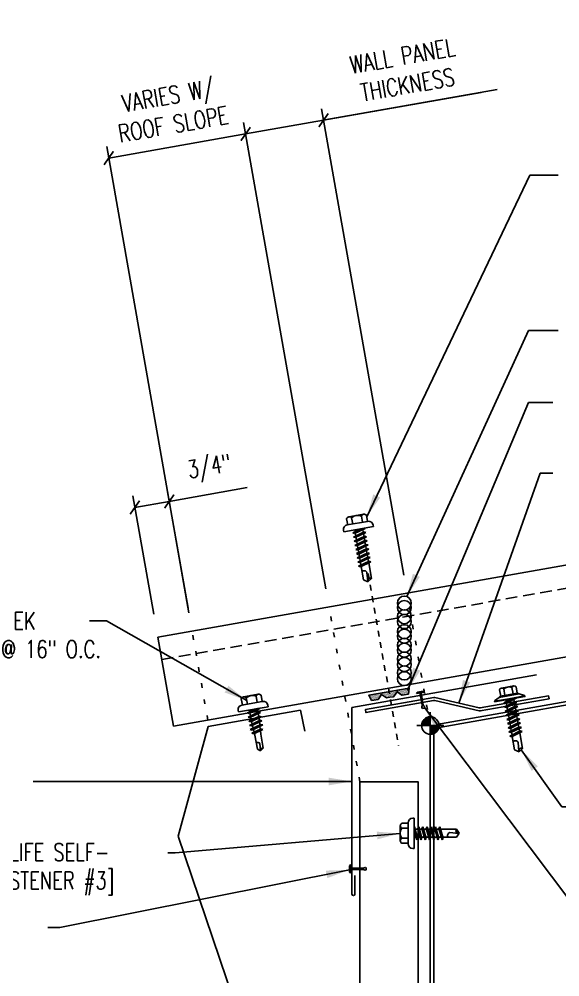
# Model space of a CAD drawing. Header units: inches. Extents: x -16.2 to 26.3, y 5.4 to 57.1.
# Drawn here: x 0.79 to 12.39, y 18.32 to 38.88 of the extents above; entities that cross this region are included whole.
import ezdxf

# ---------------------------------------------------------------- set-up
doc = ezdxf.new("R2010")
doc.units = ezdxf.units.IN
doc.header["$MEASUREMENT"] = 0
for name, pattern in [('DASH3', [0.125, 0.0625, -0.0625]), ('DOT2', [0.125, 0, -0.125]), ('HIDDEN2', [0.1875, 0.125, -0.0625])]:
    doc.linetypes.add(name, pattern=pattern)
for name, color, linetype in [('DIM', 2, 'Continuous'), ('FASTENER', 9, 'Continuous'), ('PANEL', 11, 'Continuous'), ('SECTION', 11, 'Continuous'), ('STLA', 10, 'Continuous'), ('TAPE', 8, 'Continuous'), ('TEXT', 2, 'Continuous'), ('TRIM', 6, 'Continuous')]:
    doc.layers.add(name, color=color, linetype=linetype)
doc.styles.add('TEXT', font='SIMPLEX', dxfattribs={"width": 0.75, "height": 6})
doc.styles.add('TEXT1', font='ROMANS.shx', dxfattribs={"width": 0.75, "height": 0.375})
doc.dimstyles.new('DETAIL', dxfattribs={"dimscale": 4, "dimtxt": 0.375, "dimasz": 0.0625, "dimexe": 0.0625, "dimexo": 0.125, "dimgap": 0.0625, "dimtad": 1, "dimdec": 4, "dimzin": 3, "dimdsep": 46, "dimlunit": 4, "dimtxsty": 'TEXT1', "dimblk": 'ARCHTICK', "dimcen": 0.0625, "dimclrd": 7, "dimclre": 7, "dimclrt": 2, "dimadec": 0, "dimazin": 0, "dimtfac": 0.59375, "dimtdec": 4, "dimtmove": 0, "dimatfit": 3, "dimfxl": 0, "dimfrac": 2, "dimtolj": 1, "dimtzin": 3, "dimarcsym": 0})
doc.dimstyles.new('DETAIL$7', dxfattribs={"dimscale": 4, "dimtxt": 6, "dimasz": 0.125, "dimexe": 0.0625, "dimexo": 0.125, "dimgap": 0.0625, "dimtad": 1, "dimdec": 5, "dimzin": 3, "dimdsep": 46, "dimlunit": 4, "dimtxsty": 'TEXT', "dimblk": 'ARCHTICK', "dimcen": 0.0625, "dimclrd": 7, "dimclre": 7, "dimclrt": 2, "dimadec": 0, "dimazin": 0, "dimtfac": 0.666667, "dimtdec": 5, "dimtmove": 0, "dimatfit": 3, "dimfxl": 0, "dimfrac": 2, "dimtolj": 1, "dimtzin": 3, "dimarcsym": 0})

# ---------------------------------------------------------------- blocks, each defined once
blk = doc.blocks.new('MB_DW3')
at = {"layer": 'FASTENER'}
for p, q in [((-0.215, 0.305), (-0.215, 0.171)), ((-0.161, 0.337), (0.161, 0.337)), ((-0.107, 0.305), (-0.107, 0.171)), ((0.107, 0.305), (0.107, 0.171)), ((0.215, 0.305), (0.215, 0.171)), ((-0.324, 0.071), (-0.324, 0.037)), ((-0.324, 0.037), (0.324, 0.037)), ((-0.224, 0.171), (0.215, 0.171)), ((-0.139, -0.016), (0.046, 0.037)), ((-0.104, -0.036), (0.139, 0.033)), ((-0.086, 0.037), (0.086, 0.037)), ((-0.086, 0.037), (-0.086, -0.001)), ((0.086, 0.037), (0.133, 0.037)), ((0.086, 0.018), (0.086, -0.042)), ((0.139, 0.033), (0.133, 0.037)), ((0.324, 0.071), (0.324, 0.037)), ((-0.104, -0.036), (-0.139, -0.016)), ((-0.139, -0.107), (0.104, -0.038)), ((-0.104, -0.127), (-0.139, -0.107)), ((-0.139, -0.198), (0.104, -0.128)), ((-0.104, -0.218), (-0.139, -0.198)), ((-0.104, -0.127), (0.139, -0.058)), ((-0.104, -0.218), (0.139, -0.149)), ((-0.086, -0.031), (-0.086, -0.092)), ((-0.086, -0.122), (-0.086, -0.183)), ((0.086, -0.073), (0.086, -0.133)), ((0.086, -0.164), (0.086, -0.224)), ((0.139, -0.058), (0.104, -0.038)), ((0.139, -0.149), (0.104, -0.128)), ((-0.139, -0.289), (0.104, -0.219)), ((-0.104, -0.309), (-0.139, -0.289)), ((-0.139, -0.38), (0.104, -0.31)), ((-0.104, -0.4), (-0.139, -0.38)), ((-0.139, -0.47), (0.104, -0.401)), ((-0.104, -0.309), (0.139, -0.239)), ((-0.104, -0.4), (0.139, -0.33)), ((-0.086, -0.213), (-0.086, -0.274)), ((-0.086, -0.304), (-0.086, -0.364)), ((-0.086, -0.395), (-0.086, -0.455)), ((0.086, -0.255), (0.086, -0.315)), ((0.086, -0.345), (0.086, -0.406)), ((0.139, -0.239), (0.104, -0.219)), ((0.139, -0.33), (0.104, -0.31)), ((0.139, -0.421), (0.104, -0.401)), ((-0.104, -0.491), (-0.139, -0.47)), ((-0.139, -0.561), (0.104, -0.492)), ((-0.104, -0.581), (-0.139, -0.561)), ((-0.139, -0.652), (0.104, -0.583)), ((-0.104, -0.491), (0.139, -0.421)), ((-0.104, -0.581), (0.139, -0.512)), ((-0.104, -0.672), (0.139, -0.603)), ((-0.086, -0.486), (-0.086, -0.546)), ((-0.086, -0.577), (-0.086, -0.637)), ((0.086, -0.436), (0.086, -0.497)), ((0.086, -0.527), (0.086, -0.588)), ((0.139, -0.512), (0.104, -0.492)), ((0.139, -0.603), (0.104, -0.583)), ((-0.104, -0.672), (-0.139, -0.652)), ((-0.139, -0.743), (0.104, -0.674)), ((-0.104, -0.763), (-0.139, -0.743)), ((-0.104, -0.763), (0.139, -0.694)), ((-0.086, -0.667), (-0.086, -0.728)), ((-0.086, -0.758), (-0.086, -1.05)), ((0.086, -0.618), (0.086, -0.679)), ((0.086, -0.709), (0.086, -1.05)), ((0.139, -0.694), (0.104, -0.674)), ((-0.002, -1.095), (0.014, -0.909)), ((0, -1.111), (-0.086, -1.05)), ((0, -1.111), (0.086, -1.05))]:
    blk.add_line(p, q, dxfattribs=at)
for centre, radius, start, end in [((-0.161, 0.274), 0.0628, 29.8754, 150.1246), ((0, 0.141), 0.196, 56.9974, 123.0026), ((0.161, 0.274), 0.0628, 29.8754, 150.1246), ((-0.224, 0.071), 0.1, 90, 180), ((0.224, 0.071), 0.1, 0, 90), ((-0.046, -0.921), 0.0615, 11.1445, 130.906), ((0.054, -1.097), 0.0563, 55.4585, 194.8454)]:
    blk.add_arc(centre, radius, start, end, dxfattribs=at)
blk = doc.blocks.new('_ArchTick')
at = {"color": 0, "linetype": 'ByBlock', "const_width": 0.15}
blk.add_lwpolyline([(-0.5, -0.5), (0.5, 0.5)], dxfattribs=at)
blk = doc.blocks.new('*D13')
at = {"layer": 'DEFPOINTS', "color": 0}
for p in [(5.649, 36.412), (7.458, 26.156), (4.519, 25.638)]:
    blk.add_point(p, dxfattribs=at)
at = {"layer": 'DIM', "color": 7, "lineweight": -2}
for p, q in [((7.371, 26.649), (5.606, 36.658)), ((2.71, 35.894), (5.649, 36.412)), ((4.432, 26.13), (2.667, 36.14))]:
    blk.add_line(p, q, dxfattribs=at)
at = {"layer": 'DIM', "color": 7, "lineweight": -2, "xscale": 0.25, "yscale": 0.25, "zscale": 0.25}
for p, rotation in [((5.649, 36.412), 9.999999999999886), ((2.71, 35.894), 189.9999999999999)]:
    blk.add_blockref('_ArchTick', p, dxfattribs=dict(at, rotation=rotation))
at = {"layer": 'DIM', "color": 2, "insert": (4.043, 36.927), "char_height": 0.375, "attachment_point": 5, "rotation": 10, "style": 'TEXT1'}
blk.add_mtext('\\A1;VARIES W/\\PROOF SLOPE', dxfattribs=at)
blk = doc.blocks.new('*X2')
at = {"color": 0}
for p, q in [((-0.434, 0.135), (-0.434, 0.135)), ((-0.434, 0.123), (-0.434, 0.123)), ((-0.422, 0.141), (-0.422, 0.141)), ((-0.422, 0.129), (-0.422, 0.129)), ((-0.422, 0.117), (-0.422, 0.117)), ((-0.422, 0.105), (-0.422, 0.105)), ((-0.422, 0.094), (-0.422, 0.094)), ((-0.422, 0.082), (-0.422, 0.082)), ((-0.41, 0.135), (-0.41, 0.135)), ((-0.41, 0.123), (-0.41, 0.123)), ((-0.41, 0.111), (-0.41, 0.111)), ((-0.41, 0.1), (-0.41, 0.1)), ((-0.41, 0.088), (-0.41, 0.088)), ((-0.41, 0.076), (-0.41, 0.076)), ((-0.41, 0.064), (-0.41, 0.064)), ((-0.41, 0.053), (-0.41, 0.053)), ((-0.41, 0.041), (-0.41, 0.041)), ((-0.398, 0.141), (-0.398, 0.141)), ((-0.398, 0.129), (-0.398, 0.129)), ((-0.398, 0.117), (-0.398, 0.117)), ((-0.398, 0.105), (-0.398, 0.105)), ((-0.398, 0.094), (-0.398, 0.094)), ((-0.398, 0.082), (-0.398, 0.082)), ((-0.398, 0.07), (-0.398, 0.07)), ((-0.398, 0.059), (-0.398, 0.059)), ((-0.398, 0.047), (-0.398, 0.047)), ((-0.398, 0.035), (-0.398, 0.035)), ((-0.398, 0.023), (-0.398, 0.023)), ((-0.387, 0.135), (-0.387, 0.135)), ((-0.387, 0.123), (-0.387, 0.123)), ((-0.387, 0.111), (-0.387, 0.111)), ((-0.387, 0.1), (-0.387, 0.1)), ((-0.387, 0.088), (-0.387, 0.088)), ((-0.387, 0.076), (-0.387, 0.076)), ((-0.387, 0.064), (-0.387, 0.064)), ((-0.387, 0.053), (-0.387, 0.053)), ((-0.387, 0.041), (-0.387, 0.041)), ((-0.387, 0.029), (-0.387, 0.029)), ((-0.375, 0.141), (-0.375, 0.141)), ((-0.375, 0.129), (-0.375, 0.129)), ((-0.375, 0.117), (-0.375, 0.117)), ((-0.375, 0.105), (-0.375, 0.105)), ((-0.375, 0.094), (-0.375, 0.094)), ((-0.375, 0.082), (-0.375, 0.082)), ((-0.375, 0.07), (-0.375, 0.07)), ((-0.375, 0.059), (-0.375, 0.059)), ((-0.375, 0.047), (-0.375, 0.047)), ((-0.375, 0.035), (-0.375, 0.035)), ((-0.375, 0.023), (-0.375, 0.023)), ((-0.363, 0.135), (-0.363, 0.135)), ((-0.363, 0.123), (-0.363, 0.123)), ((-0.363, 0.111), (-0.363, 0.111)), ((-0.363, 0.1), (-0.363, 0.1)), ((-0.363, 0.088), (-0.363, 0.088)), ((-0.363, 0.076), (-0.363, 0.076)), ((-0.363, 0.064), (-0.363, 0.064)), ((-0.363, 0.053), (-0.363, 0.053)), ((-0.363, 0.041), (-0.363, 0.041)), ((-0.363, 0.029), (-0.363, 0.029)), ((-0.352, 0.141), (-0.352, 0.141)), ((-0.352, 0.129), (-0.352, 0.129)), ((-0.352, 0.117), (-0.352, 0.117)), ((-0.352, 0.105), (-0.352, 0.105)), ((-0.352, 0.094), (-0.352, 0.094)), ((-0.352, 0.082), (-0.352, 0.082)), ((-0.352, 0.07), (-0.352, 0.07)), ((-0.352, 0.059), (-0.352, 0.059)), ((-0.352, 0.047), (-0.352, 0.047)), ((-0.352, 0.035), (-0.352, 0.035)), ((-0.352, 0.023), (-0.352, 0.023)), ((-0.34, 0.135), (-0.34, 0.135)), ((-0.34, 0.123), (-0.34, 0.123)), ((-0.34, 0.111), (-0.34, 0.111)), ((-0.34, 0.1), (-0.34, 0.1)), ((-0.34, 0.088), (-0.34, 0.088)), ((-0.34, 0.076), (-0.34, 0.076)), ((-0.34, 0.064), (-0.34, 0.064)), ((-0.34, 0.053), (-0.34, 0.053)), ((-0.34, 0.041), (-0.34, 0.041)), ((-0.34, 0.029), (-0.34, 0.029)), ((-0.328, 0.141), (-0.328, 0.141)), ((-0.328, 0.129), (-0.328, 0.129)), ((-0.328, 0.117), (-0.328, 0.117)), ((-0.328, 0.105), (-0.328, 0.105)), ((-0.328, 0.094), (-0.328, 0.094)), ((-0.328, 0.082), (-0.328, 0.082)), ((-0.328, 0.07), (-0.328, 0.07)), ((-0.328, 0.059), (-0.328, 0.059)), ((-0.328, 0.047), (-0.328, 0.047)), ((-0.328, 0.035), (-0.328, 0.035)), ((-0.328, 0.023), (-0.328, 0.023)), ((-0.316, 0.135), (-0.316, 0.135)), ((-0.316, 0.123), (-0.316, 0.123)), ((-0.316, 0.111), (-0.316, 0.111)), ((-0.316, 0.1), (-0.316, 0.1)), ((-0.316, 0.088), (-0.316, 0.088)), ((-0.316, 0.076), (-0.316, 0.076)), ((-0.316, 0.064), (-0.316, 0.064)), ((-0.316, 0.053), (-0.316, 0.053)), ((-0.316, 0.041), (-0.316, 0.041)), ((-0.316, 0.029), (-0.316, 0.029)), ((-0.305, 0.141), (-0.305, 0.141)), ((-0.305, 0.129), (-0.305, 0.129)), ((-0.305, 0.117), (-0.305, 0.117)), ((-0.305, 0.105), (-0.305, 0.105)), ((-0.305, 0.094), (-0.305, 0.094)), ((-0.305, 0.082), (-0.305, 0.082)), ((-0.305, 0.07), (-0.305, 0.07)), ((-0.305, 0.059), (-0.305, 0.059)), ((-0.305, 0.047), (-0.305, 0.047)), ((-0.305, 0.035), (-0.305, 0.035)), ((-0.305, 0.023), (-0.305, 0.023)), ((-0.293, 0.135), (-0.293, 0.135)), ((-0.293, 0.123), (-0.293, 0.123)), ((-0.293, 0.111), (-0.293, 0.111)), ((-0.293, 0.1), (-0.293, 0.1)), ((-0.293, 0.088), (-0.293, 0.088)), ((-0.293, 0.076), (-0.293, 0.076)), ((-0.293, 0.064), (-0.293, 0.064)), ((-0.293, 0.053), (-0.293, 0.053)), ((-0.293, 0.041), (-0.293, 0.041)), ((-0.293, 0.029), (-0.293, 0.029)), ((-0.281, 0.141), (-0.281, 0.141)), ((-0.281, 0.129), (-0.281, 0.129)), ((-0.281, 0.117), (-0.281, 0.117)), ((-0.281, 0.105), (-0.281, 0.105)), ((-0.281, 0.094), (-0.281, 0.094)), ((-0.281, 0.082), (-0.281, 0.082)), ((-0.281, 0.07), (-0.281, 0.07)), ((-0.281, 0.059), (-0.281, 0.059)), ((-0.281, 0.047), (-0.281, 0.047)), ((-0.281, 0.035), (-0.281, 0.035)), ((-0.281, 0.023), (-0.281, 0.023)), ((-0.27, 0.135), (-0.27, 0.135)), ((-0.27, 0.123), (-0.27, 0.123)), ((-0.27, 0.111), (-0.27, 0.111)), ((-0.27, 0.1), (-0.27, 0.1)), ((-0.27, 0.088), (-0.27, 0.088)), ((-0.27, 0.076), (-0.27, 0.076)), ((-0.27, 0.064), (-0.27, 0.064)), ((-0.27, 0.053), (-0.27, 0.053)), ((-0.27, 0.041), (-0.27, 0.041)), ((-0.27, 0.029), (-0.27, 0.029)), ((-0.258, 0.141), (-0.258, 0.141)), ((-0.258, 0.129), (-0.258, 0.129)), ((-0.258, 0.117), (-0.258, 0.117)), ((-0.258, 0.105), (-0.258, 0.105)), ((-0.258, 0.094), (-0.258, 0.094)), ((-0.258, 0.082), (-0.258, 0.082)), ((-0.258, 0.07), (-0.258, 0.07)), ((-0.258, 0.059), (-0.258, 0.059)), ((-0.258, 0.047), (-0.258, 0.047)), ((-0.258, 0.035), (-0.258, 0.035)), ((-0.258, 0.023), (-0.258, 0.023)), ((-0.246, 0.135), (-0.246, 0.135)), ((-0.246, 0.123), (-0.246, 0.123)), ((-0.246, 0.111), (-0.246, 0.111)), ((-0.246, 0.1), (-0.246, 0.1)), ((-0.246, 0.088), (-0.246, 0.088)), ((-0.246, 0.076), (-0.246, 0.076)), ((-0.246, 0.064), (-0.246, 0.064)), ((-0.246, 0.053), (-0.246, 0.053)), ((-0.246, 0.041), (-0.246, 0.041)), ((-0.234, 0.141), (-0.234, 0.141)), ((-0.234, 0.129), (-0.234, 0.129)), ((-0.234, 0.117), (-0.234, 0.117)), ((-0.234, 0.105), (-0.234, 0.105)), ((-0.234, 0.094), (-0.234, 0.094)), ((-0.234, 0.082), (-0.234, 0.082)), ((-0.234, 0.07), (-0.234, 0.07)), ((-0.234, 0.059), (-0.234, 0.059)), ((-0.234, 0.047), (-0.234, 0.047)), ((-0.223, 0.135), (-0.223, 0.135)), ((-0.223, 0.123), (-0.223, 0.123)), ((-0.223, 0.111), (-0.223, 0.111)), ((-0.223, 0.1), (-0.223, 0.1)), ((-0.223, 0.088), (-0.223, 0.088)), ((-0.223, 0.076), (-0.223, 0.076)), ((-0.223, 0.064), (-0.223, 0.064)), ((-0.211, 0.141), (-0.211, 0.141)), ((-0.211, 0.129), (-0.211, 0.129)), ((-0.211, 0.117), (-0.211, 0.117)), ((-0.211, 0.105), (-0.211, 0.105)), ((-0.211, 0.094), (-0.211, 0.094)), ((-0.211, 0.082), (-0.211, 0.082)), ((-0.211, 0.07), (-0.211, 0.07)), ((-0.199, 0.135), (-0.199, 0.135)), ((-0.199, 0.123), (-0.199, 0.123)), ((-0.199, 0.111), (-0.199, 0.111)), ((-0.199, 0.1), (-0.199, 0.1)), ((-0.199, 0.088), (-0.199, 0.088)), ((-0.188, 0.141), (-0.188, 0.141)), ((-0.188, 0.129), (-0.188, 0.129)), ((-0.188, 0.117), (-0.188, 0.117)), ((-0.188, 0.105), (-0.188, 0.105)), ((-0.188, 0.094), (-0.188, 0.094)), ((-0.176, 0.135), (-0.176, 0.135)), ((-0.176, 0.123), (-0.176, 0.123)), ((-0.176, 0.111), (-0.176, 0.111)), ((-0.164, 0.141), (-0.164, 0.141)), ((-0.164, 0.129), (-0.164, 0.129)), ((-0.164, 0.117), (-0.164, 0.117)), ((-0.164, 0.105), (-0.164, 0.105)), ((-0.152, 0.135), (-0.152, 0.135)), ((-0.152, 0.123), (-0.152, 0.123)), ((-0.152, 0.111), (-0.152, 0.111)), ((-0.152, 0.1), (-0.152, 0.1)), ((-0.141, 0.141), (-0.141, 0.141)), ((-0.141, 0.129), (-0.141, 0.129)), ((-0.141, 0.117), (-0.141, 0.117)), ((-0.141, 0.105), (-0.141, 0.105)), ((-0.141, 0.094), (-0.141, 0.094)), ((-0.141, 0.082), (-0.141, 0.082)), ((-0.129, 0.135), (-0.129, 0.135)), ((-0.129, 0.123), (-0.129, 0.123)), ((-0.129, 0.111), (-0.129, 0.111)), ((-0.129, 0.1), (-0.129, 0.1)), ((-0.129, 0.088), (-0.129, 0.088)), ((-0.129, 0.076), (-0.129, 0.076)), ((-0.117, 0.141), (-0.117, 0.141)), ((-0.117, 0.129), (-0.117, 0.129)), ((-0.117, 0.117), (-0.117, 0.117)), ((-0.117, 0.105), (-0.117, 0.105)), ((-0.117, 0.094), (-0.117, 0.094)), ((-0.117, 0.082), (-0.117, 0.082)), ((-0.117, 0.07), (-0.117, 0.07)), ((-0.117, 0.059), (-0.117, 0.059)), ((-0.105, 0.135), (-0.105, 0.135)), ((-0.105, 0.123), (-0.105, 0.123)), ((-0.105, 0.111), (-0.105, 0.111)), ((-0.105, 0.1), (-0.105, 0.1)), ((-0.105, 0.088), (-0.105, 0.088)), ((-0.105, 0.076), (-0.105, 0.076)), ((-0.105, 0.064), (-0.105, 0.064)), ((-0.105, 0.053), (-0.105, 0.053)), ((-0.094, 0.141), (-0.094, 0.141)), ((-0.094, 0.129), (-0.094, 0.129)), ((-0.094, 0.117), (-0.094, 0.117)), ((-0.094, 0.105), (-0.094, 0.105)), ((-0.094, 0.094), (-0.094, 0.094)), ((-0.094, 0.082), (-0.094, 0.082)), ((-0.094, 0.07), (-0.094, 0.07)), ((-0.094, 0.059), (-0.094, 0.059)), ((-0.094, 0.047), (-0.094, 0.047)), ((-0.094, 0.035), (-0.094, 0.035)), ((-0.082, 0.135), (-0.082, 0.135)), ((-0.082, 0.123), (-0.082, 0.123)), ((-0.082, 0.111), (-0.082, 0.111)), ((-0.082, 0.1), (-0.082, 0.1)), ((-0.082, 0.088), (-0.082, 0.088)), ((-0.082, 0.076), (-0.082, 0.076)), ((-0.082, 0.064), (-0.082, 0.064)), ((-0.082, 0.053), (-0.082, 0.053)), ((-0.082, 0.041), (-0.082, 0.041)), ((-0.082, 0.029), (-0.082, 0.029)), ((-0.07, 0.141), (-0.07, 0.141)), ((-0.07, 0.129), (-0.07, 0.129)), ((-0.07, 0.117), (-0.07, 0.117)), ((-0.07, 0.105), (-0.07, 0.105)), ((-0.07, 0.094), (-0.07, 0.094)), ((-0.07, 0.082), (-0.07, 0.082)), ((-0.07, 0.07), (-0.07, 0.07)), ((-0.07, 0.059), (-0.07, 0.059)), ((-0.07, 0.047), (-0.07, 0.047)), ((-0.07, 0.035), (-0.07, 0.035)), ((-0.07, 0.023), (-0.07, 0.023)), ((-0.059, 0.135), (-0.059, 0.135)), ((-0.059, 0.123), (-0.059, 0.123)), ((-0.059, 0.111), (-0.059, 0.111)), ((-0.059, 0.1), (-0.059, 0.1)), ((-0.059, 0.088), (-0.059, 0.088)), ((-0.059, 0.076), (-0.059, 0.076)), ((-0.059, 0.064), (-0.059, 0.064)), ((-0.059, 0.053), (-0.059, 0.053)), ((-0.059, 0.041), (-0.059, 0.041)), ((-0.059, 0.029), (-0.059, 0.029)), ((-0.047, 0.141), (-0.047, 0.141)), ((-0.047, 0.129), (-0.047, 0.129)), ((-0.047, 0.117), (-0.047, 0.117)), ((-0.047, 0.105), (-0.047, 0.105)), ((-0.047, 0.094), (-0.047, 0.094)), ((-0.047, 0.082), (-0.047, 0.082)), ((-0.047, 0.07), (-0.047, 0.07)), ((-0.047, 0.059), (-0.047, 0.059)), ((-0.047, 0.047), (-0.047, 0.047)), ((-0.047, 0.035), (-0.047, 0.035)), ((-0.047, 0.023), (-0.047, 0.023)), ((-0.035, 0.135), (-0.035, 0.135)), ((-0.035, 0.123), (-0.035, 0.123)), ((-0.035, 0.111), (-0.035, 0.111)), ((-0.035, 0.1), (-0.035, 0.1)), ((-0.035, 0.088), (-0.035, 0.088)), ((-0.035, 0.076), (-0.035, 0.076)), ((-0.035, 0.064), (-0.035, 0.064)), ((-0.035, 0.053), (-0.035, 0.053)), ((-0.035, 0.041), (-0.035, 0.041)), ((-0.035, 0.029), (-0.035, 0.029)), ((-0.023, 0.141), (-0.023, 0.141)), ((-0.023, 0.129), (-0.023, 0.129)), ((-0.023, 0.117), (-0.023, 0.117)), ((-0.023, 0.105), (-0.023, 0.105)), ((-0.023, 0.094), (-0.023, 0.094)), ((-0.023, 0.082), (-0.023, 0.082)), ((-0.023, 0.07), (-0.023, 0.07)), ((-0.023, 0.059), (-0.023, 0.059)), ((-0.023, 0.047), (-0.023, 0.047)), ((-0.023, 0.035), (-0.023, 0.035)), ((-0.023, 0.023), (-0.023, 0.023)), ((-0.012, 0.135), (-0.012, 0.135)), ((-0.012, 0.123), (-0.012, 0.123)), ((-0.012, 0.111), (-0.012, 0.111)), ((-0.012, 0.1), (-0.012, 0.1)), ((-0.012, 0.088), (-0.012, 0.088)), ((-0.012, 0.076), (-0.012, 0.076)), ((-0.012, 0.064), (-0.012, 0.064)), ((-0.012, 0.053), (-0.012, 0.053)), ((-0.012, 0.041), (-0.012, 0.041)), ((-0.012, 0.029), (-0.012, 0.029)), ((0, 0.141), (0, 0.141)), ((0, 0.129), (0, 0.129)), ((0, 0.117), (0, 0.117)), ((0, 0.105), (0, 0.105)), ((0, 0.094), (0, 0.094)), ((0, 0.082), (0, 0.082)), ((0, 0.07), (0, 0.07)), ((0, 0.059), (0, 0.059)), ((0, 0.047), (0, 0.047)), ((0, 0.035), (0, 0.035)), ((0, 0.023), (0, 0.023)), ((0.012, 0.135), (0.012, 0.135)), ((0.012, 0.123), (0.012, 0.123)), ((0.012, 0.111), (0.012, 0.111)), ((0.012, 0.1), (0.012, 0.1)), ((0.012, 0.088), (0.012, 0.088)), ((0.012, 0.076), (0.012, 0.076)), ((0.012, 0.064), (0.012, 0.064)), ((0.012, 0.053), (0.012, 0.053)), ((0.012, 0.041), (0.012, 0.041)), ((0.012, 0.029), (0.012, 0.029)), ((0.023, 0.141), (0.023, 0.141)), ((0.023, 0.129), (0.023, 0.129)), ((0.023, 0.117), (0.023, 0.117)), ((0.023, 0.105), (0.023, 0.105)), ((0.023, 0.094), (0.023, 0.094)), ((0.023, 0.082), (0.023, 0.082)), ((0.023, 0.07), (0.023, 0.07)), ((0.023, 0.059), (0.023, 0.059)), ((0.023, 0.047), (0.023, 0.047)), ((0.023, 0.035), (0.023, 0.035)), ((0.023, 0.023), (0.023, 0.023)), ((0.035, 0.135), (0.035, 0.135)), ((0.035, 0.123), (0.035, 0.123)), ((0.035, 0.111), (0.035, 0.111)), ((0.035, 0.1), (0.035, 0.1)), ((0.035, 0.088), (0.035, 0.088)), ((0.035, 0.076), (0.035, 0.076)), ((0.035, 0.064), (0.035, 0.064)), ((0.035, 0.053), (0.035, 0.053)), ((0.035, 0.041), (0.035, 0.041)), ((0.035, 0.029), (0.035, 0.029)), ((0.047, 0.141), (0.047, 0.141)), ((0.047, 0.129), (0.047, 0.129)), ((0.047, 0.117), (0.047, 0.117)), ((0.047, 0.105), (0.047, 0.105)), ((0.047, 0.094), (0.047, 0.094)), ((0.047, 0.082), (0.047, 0.082)), ((0.047, 0.07), (0.047, 0.07)), ((0.047, 0.059), (0.047, 0.059)), ((0.047, 0.047), (0.047, 0.047)), ((0.047, 0.035), (0.047, 0.035)), ((0.047, 0.023), (0.047, 0.023)), ((0.059, 0.135), (0.059, 0.135)), ((0.059, 0.123), (0.059, 0.123)), ((0.059, 0.111), (0.059, 0.111)), ((0.059, 0.1), (0.059, 0.1)), ((0.059, 0.088), (0.059, 0.088)), ((0.059, 0.076), (0.059, 0.076)), ((0.059, 0.064), (0.059, 0.064)), ((0.059, 0.053), (0.059, 0.053)), ((0.059, 0.041), (0.059, 0.041)), ((0.059, 0.029), (0.059, 0.029)), ((0.07, 0.141), (0.07, 0.141)), ((0.07, 0.129), (0.07, 0.129)), ((0.07, 0.117), (0.07, 0.117)), ((0.07, 0.105), (0.07, 0.105)), ((0.07, 0.094), (0.07, 0.094)), ((0.07, 0.082), (0.07, 0.082)), ((0.07, 0.07), (0.07, 0.07)), ((0.07, 0.059), (0.07, 0.059)), ((0.07, 0.047), (0.07, 0.047)), ((0.07, 0.035), (0.07, 0.035)), ((0.07, 0.023), (0.07, 0.023)), ((0.082, 0.135), (0.082, 0.135)), ((0.082, 0.123), (0.082, 0.123)), ((0.082, 0.111), (0.082, 0.111)), ((0.082, 0.1), (0.082, 0.1)), ((0.082, 0.088), (0.082, 0.088)), ((0.082, 0.076), (0.082, 0.076)), ((0.082, 0.064), (0.082, 0.064)), ((0.082, 0.053), (0.082, 0.053)), ((0.082, 0.041), (0.082, 0.041)), ((0.082, 0.029), (0.082, 0.029)), ((0.094, 0.141), (0.094, 0.141)), ((0.094, 0.129), (0.094, 0.129)), ((0.094, 0.117), (0.094, 0.117)), ((0.094, 0.105), (0.094, 0.105)), ((0.094, 0.094), (0.094, 0.094)), ((0.094, 0.082), (0.094, 0.082)), ((0.094, 0.07), (0.094, 0.07)), ((0.094, 0.059), (0.094, 0.059)), ((0.094, 0.047), (0.094, 0.047)), ((0.094, 0.035), (0.094, 0.035)), ((0.105, 0.135), (0.105, 0.135)), ((0.105, 0.123), (0.105, 0.123)), ((0.105, 0.111), (0.105, 0.111)), ((0.105, 0.1), (0.105, 0.1)), ((0.105, 0.088), (0.105, 0.088)), ((0.105, 0.076), (0.105, 0.076)), ((0.105, 0.064), (0.105, 0.064)), ((0.105, 0.053), (0.105, 0.053)), ((0.117, 0.141), (0.117, 0.141)), ((0.117, 0.129), (0.117, 0.129)), ((0.117, 0.117), (0.117, 0.117)), ((0.117, 0.105), (0.117, 0.105)), ((0.117, 0.094), (0.117, 0.094)), ((0.117, 0.082), (0.117, 0.082)), ((0.117, 0.07), (0.117, 0.07)), ((0.117, 0.059), (0.117, 0.059)), ((0.129, 0.135), (0.129, 0.135)), ((0.129, 0.123), (0.129, 0.123)), ((0.129, 0.111), (0.129, 0.111)), ((0.129, 0.1), (0.129, 0.1)), ((0.129, 0.088), (0.129, 0.088)), ((0.129, 0.076), (0.129, 0.076)), ((0.141, 0.141), (0.141, 0.141)), ((0.141, 0.129), (0.141, 0.129)), ((0.141, 0.117), (0.141, 0.117)), ((0.141, 0.105), (0.141, 0.105)), ((0.141, 0.094), (0.141, 0.094)), ((0.141, 0.082), (0.141, 0.082)), ((0.152, 0.135), (0.152, 0.135)), ((0.152, 0.123), (0.152, 0.123)), ((0.152, 0.111), (0.152, 0.111)), ((0.152, 0.1), (0.152, 0.1)), ((0.164, 0.141), (0.164, 0.141)), ((0.164, 0.129), (0.164, 0.129)), ((0.164, 0.117), (0.164, 0.117)), ((0.164, 0.105), (0.164, 0.105)), ((0.176, 0.135), (0.176, 0.135)), ((0.176, 0.123), (0.176, 0.123)), ((0.176, 0.111), (0.176, 0.111)), ((0.188, 0.141), (0.188, 0.141)), ((0.188, 0.129), (0.188, 0.129)), ((0.188, 0.117), (0.188, 0.117)), ((0.188, 0.105), (0.188, 0.105)), ((0.188, 0.094), (0.188, 0.094)), ((0.199, 0.135), (0.199, 0.135)), ((0.199, 0.123), (0.199, 0.123)), ((0.199, 0.111), (0.199, 0.111)), ((0.199, 0.1), (0.199, 0.1)), ((0.199, 0.088), (0.199, 0.088)), ((0.211, 0.141), (0.211, 0.141)), ((0.211, 0.129), (0.211, 0.129)), ((0.211, 0.117), (0.211, 0.117)), ((0.211, 0.105), (0.211, 0.105)), ((0.211, 0.094), (0.211, 0.094)), ((0.211, 0.082), (0.211, 0.082)), ((0.211, 0.07), (0.211, 0.07)), ((0.223, 0.135), (0.223, 0.135)), ((0.223, 0.123), (0.223, 0.123)), ((0.223, 0.111), (0.223, 0.111)), ((0.223, 0.1), (0.223, 0.1)), ((0.223, 0.088), (0.223, 0.088)), ((0.223, 0.076), (0.223, 0.076)), ((0.223, 0.064), (0.223, 0.064)), ((0.234, 0.141), (0.234, 0.141)), ((0.234, 0.129), (0.234, 0.129)), ((0.234, 0.117), (0.234, 0.117)), ((0.234, 0.105), (0.234, 0.105)), ((0.234, 0.094), (0.234, 0.094)), ((0.234, 0.082), (0.234, 0.082)), ((0.234, 0.07), (0.234, 0.07)), ((0.234, 0.059), (0.234, 0.059)), ((0.234, 0.047), (0.234, 0.047)), ((0.246, 0.135), (0.246, 0.135)), ((0.246, 0.123), (0.246, 0.123)), ((0.246, 0.111), (0.246, 0.111)), ((0.246, 0.1), (0.246, 0.1)), ((0.246, 0.088), (0.246, 0.088)), ((0.246, 0.076), (0.246, 0.076)), ((0.246, 0.064), (0.246, 0.064)), ((0.246, 0.053), (0.246, 0.053)), ((0.246, 0.041), (0.246, 0.041)), ((0.258, 0.141), (0.258, 0.141)), ((0.258, 0.129), (0.258, 0.129)), ((0.258, 0.117), (0.258, 0.117)), ((0.258, 0.105), (0.258, 0.105)), ((0.258, 0.094), (0.258, 0.094)), ((0.258, 0.082), (0.258, 0.082)), ((0.258, 0.07), (0.258, 0.07)), ((0.258, 0.059), (0.258, 0.059)), ((0.258, 0.047), (0.258, 0.047)), ((0.258, 0.035), (0.258, 0.035)), ((0.258, 0.023), (0.258, 0.023)), ((0.27, 0.135), (0.27, 0.135)), ((0.27, 0.123), (0.27, 0.123)), ((0.27, 0.111), (0.27, 0.111)), ((0.27, 0.1), (0.27, 0.1)), ((0.27, 0.088), (0.27, 0.088)), ((0.27, 0.076), (0.27, 0.076)), ((0.27, 0.064), (0.27, 0.064)), ((0.27, 0.053), (0.27, 0.053)), ((0.27, 0.041), (0.27, 0.041)), ((0.27, 0.029), (0.27, 0.029)), ((0.281, 0.141), (0.281, 0.141)), ((0.281, 0.129), (0.281, 0.129)), ((0.281, 0.117), (0.281, 0.117)), ((0.281, 0.105), (0.281, 0.105)), ((0.281, 0.094), (0.281, 0.094)), ((0.281, 0.082), (0.281, 0.082)), ((0.281, 0.07), (0.281, 0.07)), ((0.281, 0.059), (0.281, 0.059)), ((0.281, 0.047), (0.281, 0.047)), ((0.281, 0.035), (0.281, 0.035)), ((0.281, 0.023), (0.281, 0.023)), ((0.293, 0.135), (0.293, 0.135)), ((0.293, 0.123), (0.293, 0.123)), ((0.293, 0.111), (0.293, 0.111)), ((0.293, 0.1), (0.293, 0.1)), ((0.293, 0.088), (0.293, 0.088)), ((0.293, 0.076), (0.293, 0.076)), ((0.293, 0.064), (0.293, 0.064)), ((0.293, 0.053), (0.293, 0.053)), ((0.293, 0.041), (0.293, 0.041)), ((0.293, 0.029), (0.293, 0.029)), ((0.305, 0.141), (0.305, 0.141)), ((0.305, 0.129), (0.305, 0.129)), ((0.305, 0.117), (0.305, 0.117)), ((0.305, 0.105), (0.305, 0.105)), ((0.305, 0.094), (0.305, 0.094)), ((0.305, 0.082), (0.305, 0.082)), ((0.305, 0.07), (0.305, 0.07)), ((0.305, 0.059), (0.305, 0.059)), ((0.305, 0.047), (0.305, 0.047)), ((0.305, 0.035), (0.305, 0.035)), ((0.305, 0.023), (0.305, 0.023)), ((0.316, 0.135), (0.316, 0.135)), ((0.316, 0.123), (0.316, 0.123)), ((0.316, 0.111), (0.316, 0.111)), ((0.316, 0.1), (0.316, 0.1)), ((0.316, 0.088), (0.316, 0.088)), ((0.316, 0.076), (0.316, 0.076)), ((0.316, 0.064), (0.316, 0.064)), ((0.316, 0.053), (0.316, 0.053)), ((0.316, 0.041), (0.316, 0.041)), ((0.316, 0.029), (0.316, 0.029)), ((0.328, 0.141), (0.328, 0.141)), ((0.328, 0.129), (0.328, 0.129)), ((0.328, 0.117), (0.328, 0.117)), ((0.328, 0.105), (0.328, 0.105)), ((0.328, 0.094), (0.328, 0.094)), ((0.328, 0.082), (0.328, 0.082)), ((0.328, 0.07), (0.328, 0.07)), ((0.328, 0.059), (0.328, 0.059)), ((0.328, 0.047), (0.328, 0.047)), ((0.328, 0.035), (0.328, 0.035)), ((0.328, 0.023), (0.328, 0.023)), ((0.34, 0.135), (0.34, 0.135)), ((0.34, 0.123), (0.34, 0.123)), ((0.34, 0.111), (0.34, 0.111)), ((0.34, 0.1), (0.34, 0.1)), ((0.34, 0.088), (0.34, 0.088)), ((0.34, 0.076), (0.34, 0.076)), ((0.34, 0.064), (0.34, 0.064)), ((0.34, 0.053), (0.34, 0.053)), ((0.34, 0.041), (0.34, 0.041)), ((0.34, 0.029), (0.34, 0.029)), ((0.352, 0.141), (0.352, 0.141)), ((0.352, 0.129), (0.352, 0.129)), ((0.352, 0.117), (0.352, 0.117)), ((0.352, 0.105), (0.352, 0.105)), ((0.352, 0.094), (0.352, 0.094)), ((0.352, 0.082), (0.352, 0.082)), ((0.352, 0.07), (0.352, 0.07)), ((0.352, 0.059), (0.352, 0.059)), ((0.352, 0.047), (0.352, 0.047)), ((0.352, 0.035), (0.352, 0.035)), ((0.352, 0.023), (0.352, 0.023)), ((0.363, 0.135), (0.363, 0.135)), ((0.363, 0.123), (0.363, 0.123)), ((0.363, 0.111), (0.363, 0.111)), ((0.363, 0.1), (0.363, 0.1)), ((0.363, 0.088), (0.363, 0.088)), ((0.363, 0.076), (0.363, 0.076)), ((0.363, 0.064), (0.363, 0.064)), ((0.363, 0.053), (0.363, 0.053)), ((0.363, 0.041), (0.363, 0.041)), ((0.363, 0.029), (0.363, 0.029)), ((0.375, 0.141), (0.375, 0.141)), ((0.375, 0.129), (0.375, 0.129)), ((0.375, 0.117), (0.375, 0.117)), ((0.375, 0.105), (0.375, 0.105)), ((0.375, 0.094), (0.375, 0.094)), ((0.375, 0.082), (0.375, 0.082)), ((0.375, 0.07), (0.375, 0.07)), ((0.375, 0.059), (0.375, 0.059)), ((0.375, 0.047), (0.375, 0.047)), ((0.375, 0.035), (0.375, 0.035)), ((0.375, 0.023), (0.375, 0.023)), ((0.387, 0.135), (0.387, 0.135)), ((0.387, 0.123), (0.387, 0.123)), ((0.387, 0.111), (0.387, 0.111)), ((0.387, 0.1), (0.387, 0.1)), ((0.387, 0.088), (0.387, 0.088)), ((0.387, 0.076), (0.387, 0.076)), ((0.387, 0.064), (0.387, 0.064)), ((0.387, 0.053), (0.387, 0.053)), ((0.387, 0.041), (0.387, 0.041)), ((0.387, 0.029), (0.387, 0.029)), ((0.398, 0.141), (0.398, 0.141)), ((0.398, 0.129), (0.398, 0.129)), ((0.398, 0.117), (0.398, 0.117)), ((0.398, 0.105), (0.398, 0.105)), ((0.398, 0.094), (0.398, 0.094)), ((0.398, 0.082), (0.398, 0.082)), ((0.398, 0.07), (0.398, 0.07)), ((0.398, 0.059), (0.398, 0.059)), ((0.398, 0.047), (0.398, 0.047)), ((0.398, 0.035), (0.398, 0.035)), ((0.398, 0.023), (0.398, 0.023)), ((0.41, 0.135), (0.41, 0.135)), ((0.41, 0.123), (0.41, 0.123)), ((0.41, 0.111), (0.41, 0.111)), ((0.41, 0.1), (0.41, 0.1)), ((0.41, 0.088), (0.41, 0.088)), ((0.41, 0.076), (0.41, 0.076)), ((0.41, 0.064), (0.41, 0.064)), ((0.41, 0.053), (0.41, 0.053)), ((0.41, 0.041), (0.41, 0.041)), ((0.422, 0.141), (0.422, 0.141)), ((0.422, 0.129), (0.422, 0.129)), ((0.422, 0.117), (0.422, 0.117)), ((0.422, 0.105), (0.422, 0.105)), ((0.422, 0.094), (0.422, 0.094)), ((0.422, 0.082), (0.422, 0.082)), ((0.434, 0.135), (0.434, 0.135)), ((0.434, 0.123), (0.434, 0.123))]:
    blk.add_line(p, q, dxfattribs=at)
blk = doc.blocks.new('MB_DBTAP')
at = {"layer": 'TAPE', "color": 9}
blk.add_lwpolyline([(-0.403, 0.018), (-0.442, 0.141), (0.442, 0.141), (0.403, 0.018), (0.26, 0.018), (0.17, 0.109), (0.079, 0.018), (0, 0.018), (-0.079, 0.018), (-0.17, 0.109), (-0.26, 0.018)], close=True, dxfattribs=at)
at = {"layer": 'TAPE', "color": 251}
blk.add_blockref('*X2', (0, 0), dxfattribs=at)
blk = doc.blocks.new('*D14')
at = {"layer": 'DEFPOINTS', "color": 0}
for p in [(7.321, 36.707), (9.129, 26.451), (7.458, 26.156)]:
    blk.add_point(p, dxfattribs=at)
at = {"layer": 'DIM', "color": 7, "lineweight": -2}
for p, q in [((7.321, 36.707), (10.706, 37.304)), ((9.042, 26.943), (7.277, 36.953)), ((7.371, 26.649), (5.606, 36.658)), ((5.649, 36.412), (7.321, 36.707))]:
    blk.add_line(p, q, dxfattribs=at)
at = {"layer": 'DIM', "color": 7, "lineweight": -2, "xscale": 0.25, "yscale": 0.25, "zscale": 0.25}
for p, rotation in [((7.321, 36.707), 9.999999999999938), ((5.649, 36.412), 189.9999999999999)]:
    blk.add_blockref('_ArchTick', p, dxfattribs=dict(at, rotation=rotation))
at = {"layer": 'DIM', "color": 2, "insert": (9.07, 37.777), "char_height": 0.375, "attachment_point": 5, "rotation": 10, "style": 'TEXT1'}
blk.add_mtext('\\A1;{WALL PANEL}\\P{THICKNESS}', dxfattribs=at)
blk = doc.blocks.new('MB_DW4')
at = {"layer": 'FASTENER'}
for p, q in [((-0.217, 0.305), (-0.217, 0.171)), ((-0.163, 0.337), (0.159, 0.337)), ((-0.108, 0.305), (-0.108, 0.171)), ((0.105, 0.305), (0.105, 0.171)), ((0.214, 0.305), (0.214, 0.171)), ((-0.326, 0.071), (-0.326, 0.037)), ((-0.326, 0.037), (0.322, 0.037)), ((-0.226, 0.171), (0.214, 0.171)), ((-0.141, -0.014), (0.037, 0.037)), ((-0.105, -0.034), (0.137, 0.035)), ((-0.088, 0.037), (-0.088, 0.001)), ((-0.088, 0.037), (0.085, 0.037)), ((0.085, 0.037), (0.134, 0.037)), ((0.085, 0.02), (0.085, -0.041)), ((0.137, 0.035), (0.134, 0.037)), ((0.322, 0.071), (0.322, 0.037)), ((-0.105, -0.034), (-0.141, -0.014)), ((-0.141, -0.105), (0.102, -0.036)), ((-0.105, -0.125), (-0.141, -0.105)), ((-0.141, -0.196), (0.102, -0.127)), ((-0.105, -0.216), (-0.141, -0.196)), ((-0.105, -0.125), (0.137, -0.056)), ((-0.105, -0.216), (0.137, -0.147)), ((-0.088, -0.029), (-0.088, -0.09)), ((-0.088, -0.12), (-0.088, -0.181)), ((0.085, -0.071), (0.085, -0.131)), ((0.085, -0.162), (0.085, -0.211)), ((0.137, -0.056), (0.102, -0.036)), ((0.137, -0.147), (0.102, -0.127)), ((-0.141, -0.287), (0.102, -0.217)), ((-0.105, -0.307), (-0.141, -0.287)), ((-0.141, -0.378), (0.102, -0.308)), ((-0.105, -0.398), (-0.141, -0.378)), ((-0.122, -0.463), (0.089, -0.403)), ((-0.105, -0.307), (0.137, -0.238)), ((-0.105, -0.398), (0.137, -0.328)), ((-0.084, -0.27), (-0.088, -0.211)), ((-0.078, -0.36), (-0.082, -0.3)), ((-0.071, -0.449), (-0.075, -0.389)), ((0.071, -0.408), (0.075, -0.346)), ((0.077, -0.315), (0.082, -0.253)), ((0.084, -0.223), (0.085, -0.211)), ((0.124, -0.423), (0.089, -0.403)), ((0.137, -0.238), (0.102, -0.217)), ((0.137, -0.328), (0.102, -0.308)), ((-0.086, -0.483), (-0.122, -0.463)), ((-0.086, -0.483), (0.124, -0.423)), ((-0.066, -0.516), (-0.069, -0.478)), ((-0.066, -0.516), (-0.066, -0.82)), ((0.063, -0.515), (0.068, -0.439)), ((0.063, -0.516), (0.063, -0.82)), ((-0.002, -0.866), (-0.066, -0.82)), ((-0.003, -0.854), (0.009, -0.714)), ((-0.002, -0.866), (0.063, -0.82))]:
    blk.add_line(p, q, dxfattribs=at)
for centre, radius, start, end in [((-0.163, 0.274), 0.0628, 29.8754, 150.1246), ((-0.002, 0.141), 0.196, 56.9974, 123.0026), ((0.159, 0.274), 0.0628, 29.8754, 150.1246), ((-0.226, 0.071), 0.1, 90, 180), ((0.222, 0.071), 0.1, 0, 90), ((0.073, -0.516), 0.01, 175.9484, 180), ((-0.036, -0.723), 0.0461, 11.1445, 130.906), ((0.039, -0.855), 0.0422, 55.4585, 194.8454)]:
    blk.add_arc(centre, radius, start, end, dxfattribs=at)
blk = doc.blocks.new('FD-F4')
at = {"layer": 'TEXT', "style": 'TEXT1', "width": 0.75}
for s, p in [('1/4-14 x 7/8 LONG-LIFE LAPTEK', (0.0047, -0.0408)), ('W/WASHER [FASTENER #4]', (0.0047, -0.1926))]:
    blk.add_text(s, height=0.09375, dxfattribs=at).set_placement(p)
blk.add_attdef('(QUANTITY)', (1.4847, -0.1926), '', height=0.0938, dxfattribs=at)
at = {"layer": 'TEXT', "style": 'TEXT1', "flags": 1}
for tag, p in [('Color', (0.0624, -0.4349)), ('Calc', (0.0624, -0.4349)), ('Opt1', (0.0624, -0.4349)), ('Opt2', (0.0624, -0.4349)), ('Opt3', (0.0624, -0.4349)), ('Description', (0.0624, -0.4349)), ('Multiple', (0.0624, -0.4349)), ('Part', (0.0624, -0.4349)), ('Spare1', (0.0624, -0.6224)), ('Spare2', (0.0624, -0.6224)), ('Spare3', (0.0624, -0.6224)), ('Spare4', (0.0624, -0.6224)), ('Spare5', (0.0624, -0.6224)), ('Spare6', (0.0624, -0.6224)), ('Spare7', (0.0624, -0.6224)), ('Spare8', (0.0624, -0.6224)), ('Spare9', (0.0624, -0.6224)), ('Spare10', (0.0624, -0.6224))]:
    blk.add_attdef(tag, p, '', height=0.0938, dxfattribs=at)
blk = doc.blocks.new('wp')
at = {"layer": 'SECTION'}
for p, q in [((0, -0.0958), (0, 0.0958)), ((-0.0958, 0), (0.0958, 0))]:
    blk.add_line(p, q, dxfattribs=at)
at = {"layer": 'SECTION', "const_width": 0.0625}
for points in [[(0, 0.0312, 0.414214), (-0.0312, 0, 1)], [(0, -0.0312, 0.414214), (0.0312, 0, 1)]]:
    blk.add_lwpolyline(points, format="xyb", dxfattribs=at)
at = {"layer": 'SECTION'}
blk.add_circle((0, 0), 0.0625, dxfattribs=at)
blk = doc.blocks.new('fm3')
at = {"layer": 'FASTENER', "color": 12}
for p, q in [((-0.035, 0.018), (0.144, 0.018)), ((0.115, 0.04), (-0.006, 0.04)), ((0.043, 0.018), (0.043, -0.243)), ((0.067, 0.018), (0.067, -0.243)), ((0.035, -0.32), (0.075, -0.32))]:
    blk.add_line(p, q, dxfattribs=at)
for centre, radius, start, end in [((0.055, -0.066), 0.123, 119.4777, 136.6143), ((0.055, -0.066), 0.123, 43.3857, 60.5223), ((0.055, -0.297), 0.03, 143.7655, 228.4038), ((-0.02, -0.243), 0.0625, 323.7655, 0), ((0.129, -0.243), 0.0625, 180, 216.2345), ((0.055, -0.297), 0.03, 311.5962, 36.2345)]:
    blk.add_arc(centre, radius, start, end, dxfattribs=at)
blk = doc.blocks.new('*D17')
at = {"color": 7, "lineweight": -2}
for p, q in [((4.01, 28.525), (5.685, 28.821)), ((3.675, 26.104), (3.227, 28.641)), ((4.413, 26.235), (3.966, 28.771)), ((3.271, 28.395), (4.01, 28.525))]:
    blk.add_line(p, q, dxfattribs=at)
at = {"layer": 'DEFPOINTS', "color": 0}
for p in [(4.01, 28.525), (4.5, 25.742), (3.762, 25.612)]:
    blk.add_point(p, dxfattribs=at)
at = {"color": 7, "lineweight": -2, "xscale": 0.25, "yscale": 0.25, "zscale": 0.25}
for p, rotation in [((4.01, 28.525), 9.999999999999911), ((3.271, 28.395), 189.9999999999999)]:
    blk.add_blockref('_ArchTick', p, dxfattribs=dict(at, rotation=rotation))
at = {"color": 2, "insert": (4.877, 29.222), "char_height": 0.375, "attachment_point": 5, "rotation": 10, "style": 'TEXT1'}
blk.add_mtext('\\A1;3/4"', dxfattribs=at)
blk = doc.blocks.new('fz9')
at = {"layer": 'FASTENER'}
for p, q in [((-0.215, 0.305), (-0.215, 0.171)), ((-0.161, 0.337), (0.161, 0.337)), ((-0.107, 0.305), (-0.107, 0.171)), ((0.107, 0.305), (0.107, 0.171)), ((0.215, 0.305), (0.215, 0.171)), ((-0.324, 0.071), (-0.324, 0.037)), ((-0.324, 0.037), (0.324, 0.037)), ((-0.224, 0.171), (0.215, 0.171)), ((-0.139, -0.016), (0.046, 0.037)), ((-0.104, -0.036), (0.139, 0.033)), ((-0.086, 0.037), (0.086, 0.037)), ((-0.086, 0.037), (-0.086, -0.001)), ((0.086, 0.037), (0.133, 0.037)), ((0.086, 0.018), (0.086, -0.042)), ((0.139, 0.033), (0.133, 0.037)), ((0.324, 0.071), (0.324, 0.037)), ((-0.104, -0.036), (-0.139, -0.016)), ((-0.139, -0.107), (0.104, -0.038)), ((-0.104, -0.127), (-0.139, -0.107)), ((-0.139, -0.198), (0.104, -0.128)), ((-0.104, -0.218), (-0.139, -0.198)), ((-0.104, -0.127), (0.139, -0.058)), ((-0.104, -0.218), (0.139, -0.149)), ((-0.086, -0.031), (-0.086, -0.092)), ((-0.086, -0.122), (-0.086, -0.183)), ((0.086, -0.073), (0.086, -0.133)), ((0.086, -0.164), (0.086, -0.224)), ((0.139, -0.058), (0.104, -0.038)), ((0.139, -0.149), (0.104, -0.128)), ((-0.139, -0.289), (0.104, -0.219)), ((-0.104, -0.309), (-0.139, -0.289)), ((-0.139, -0.38), (0.104, -0.31)), ((-0.104, -0.4), (-0.139, -0.38)), ((-0.139, -0.47), (0.104, -0.401)), ((-0.104, -0.309), (0.139, -0.239)), ((-0.104, -0.4), (0.139, -0.33)), ((-0.086, -0.213), (-0.086, -0.274)), ((-0.086, -0.304), (-0.086, -0.364)), ((-0.086, -0.395), (-0.086, -0.455)), ((0.086, -0.255), (0.086, -0.315)), ((0.086, -0.345), (0.086, -0.406)), ((0.139, -0.239), (0.104, -0.219)), ((0.139, -0.33), (0.104, -0.31)), ((0.139, -0.421), (0.104, -0.401)), ((-0.104, -0.491), (-0.139, -0.47)), ((-0.139, -0.561), (0.104, -0.492)), ((-0.104, -0.581), (-0.139, -0.561)), ((-0.104, -0.491), (0.139, -0.421)), ((-0.104, -0.581), (0.139, -0.512)), ((-0.086, -0.486), (-0.086, -0.546)), ((-0.086, -0.577), (-0.086, -0.869)), ((0.086, -0.436), (0.086, -0.497)), ((0.086, -0.527), (0.086, -0.869)), ((0.139, -0.512), (0.104, -0.492)), ((-0.002, -0.914), (0.014, -0.727)), ((0, -0.929), (-0.086, -0.869)), ((0, -0.929), (0.086, -0.869))]:
    blk.add_line(p, q, dxfattribs=at)
for centre, radius, start, end in [((-0.161, 0.274), 0.0628, 29.8754, 150.1246), ((0, 0.141), 0.196, 56.9974, 123.0026), ((0.161, 0.274), 0.0628, 29.8754, 150.1246), ((-0.224, 0.071), 0.1, 90, 180), ((0.224, 0.071), 0.1, 0, 90), ((-0.046, -0.739), 0.0615, 11.1445, 130.906), ((0.054, -0.915), 0.0563, 55.4585, 194.8454)]:
    blk.add_arc(centre, radius, start, end, dxfattribs=at)
blk = doc.blocks.new('FD-F3')
at = {"layer": 'TEXT', "style": 'TEXT1', "width": 0.75}
for s, p in [('12-14 x 1 1/4 LONG-LIFE SELF-', (0.0047, -0.0408)), ('DRILLER W/WASHER [FASTENER #3]', (0.0047, -0.1926))]:
    blk.add_text(s, height=0.09375, dxfattribs=at).set_placement(p)
blk.add_attdef('(QUANTITY)', (0.0047, -0.3444), '', height=0.0938, dxfattribs=at)
blk = doc.blocks.new('MB_DW1')
at = {"layer": 'FASTENER'}
for p, q in [((-0.181, 0.276), (-0.181, 0.137)), ((-0.135, 0.302), (0.135, 0.302)), ((-0.089, 0.276), (-0.089, 0.137)), ((0.089, 0.276), (0.089, 0.137)), ((0.181, 0.276), (0.181, 0.137)), ((-0.217, 0.114), (-0.326, 0.059)), ((-0.326, 0.059), (-0.326, 0.049)), ((-0.326, 0.049), (0.326, 0.049)), ((-0.217, 0.114), (0.217, 0.114)), ((-0.193, 0.137), (0.193, 0.137)), ((-0.193, 0.119), (0.193, 0.119)), ((-0.181, 0.137), (0.181, 0.137)), ((-0.139, -0.016), (0.046, 0.037)), ((-0.104, -0.036), (0.139, 0.033)), ((-0.086, 0.037), (-0.086, -0.001)), ((-0.086, 0.037), (0.086, 0.037)), ((0.086, 0.037), (0.133, 0.037)), ((0.086, 0.018), (0.086, -0.042)), ((0.139, 0.033), (0.133, 0.037)), ((0.217, 0.114), (0.326, 0.059)), ((0.326, 0.059), (0.326, 0.049)), ((-0.104, -0.036), (-0.139, -0.016)), ((-0.139, -0.107), (0.104, -0.038)), ((-0.104, -0.127), (-0.139, -0.107)), ((-0.139, -0.198), (0.104, -0.128)), ((-0.104, -0.218), (-0.139, -0.198)), ((-0.104, -0.127), (0.139, -0.058)), ((-0.104, -0.218), (0.139, -0.149)), ((-0.086, -0.031), (-0.086, -0.092)), ((-0.086, -0.122), (-0.086, -0.183)), ((0.086, -0.073), (0.086, -0.133)), ((0.086, -0.164), (0.086, -0.224)), ((0.139, -0.058), (0.104, -0.038)), ((0.139, -0.149), (0.104, -0.128)), ((-0.139, -0.289), (0.104, -0.219)), ((-0.104, -0.309), (-0.139, -0.289)), ((-0.139, -0.38), (0.104, -0.31)), ((-0.104, -0.4), (-0.139, -0.38)), ((-0.139, -0.47), (0.104, -0.401)), ((-0.104, -0.309), (0.139, -0.239)), ((-0.104, -0.4), (0.139, -0.33)), ((-0.086, -0.213), (-0.086, -0.274)), ((-0.086, -0.304), (-0.086, -0.364)), ((-0.086, -0.395), (-0.086, -0.455)), ((0.086, -0.255), (0.086, -0.315)), ((0.086, -0.345), (0.086, -0.406)), ((0.139, -0.239), (0.104, -0.219)), ((0.139, -0.33), (0.104, -0.31)), ((0.139, -0.421), (0.104, -0.401)), ((-0.104, -0.491), (-0.139, -0.47)), ((-0.139, -0.561), (0.104, -0.492)), ((-0.104, -0.581), (-0.139, -0.561)), ((-0.139, -0.652), (0.104, -0.583)), ((-0.104, -0.491), (0.139, -0.421)), ((-0.104, -0.581), (0.139, -0.512)), ((-0.104, -0.672), (0.139, -0.603)), ((-0.086, -0.486), (-0.086, -0.546)), ((-0.086, -0.577), (-0.086, -0.637)), ((0.086, -0.436), (0.086, -0.497)), ((0.086, -0.527), (0.086, -0.588)), ((0.139, -0.512), (0.104, -0.492)), ((0.139, -0.603), (0.104, -0.583)), ((-0.104, -0.672), (-0.139, -0.652)), ((-0.139, -0.743), (0.104, -0.674)), ((-0.104, -0.763), (-0.139, -0.743)), ((-0.104, -0.763), (0.139, -0.694)), ((-0.086, -0.667), (-0.086, -0.728)), ((-0.086, -0.758), (-0.086, -1.05)), ((0.086, -0.618), (0.086, -0.679)), ((0.086, -0.709), (0.086, -1.05)), ((0.139, -0.694), (0.104, -0.674)), ((-0.002, -1.095), (0.014, -0.909)), ((0, -1.111), (-0.086, -1.05)), ((0, -1.111), (0.086, -1.05))]:
    blk.add_line(p, q, dxfattribs=at)
blk.add_lwpolyline([(-0.331, 0.037), (-0.331, 0.049), (0.331, 0.049), (0.331, 0.037)], close=True, dxfattribs=at)
for centre, radius, start, end in [((-0.135, 0.25), 0.0527, 29.8754, 150.1246), ((0, 0.138), 0.164, 56.9974, 123.0026), ((0.135, 0.25), 0.0527, 29.8754, 150.1246), ((-0.193, 0.128), 0.00894, 90, 270), ((0.193, 0.128), 0.00894, 270, 90), ((-0.046, -0.921), 0.0615, 11.1445, 130.906), ((0.054, -1.097), 0.0563, 55.4585, 194.8454)]:
    blk.add_arc(centre, radius, start, end, dxfattribs=at)
blk = doc.blocks.new('A$C022B5801')
at = {"layer": 'FASTENER', "rotation": 10}
blk.add_blockref('MB_DW1', (-1.332, 2.816), dxfattribs=at)

msp = doc.modelspace()

# ---------------------------------------------------------------- linework, layer by layer
at = {"layer": 'DIM', "color": 7}
msp.add_line((7.35028, 36.71191), (11.05042, 37.36435), dxfattribs=at)
at = {"layer": 'DIM', "linetype": 'DOT2', "ltscale": 2}
for p, q in [((9.61191, 23.71336), (9.12922, 26.45081)), ((8.10132, 22.50682), (7.45786, 26.15611)), ((4.83706, 23.8318), (4.50019, 25.74233))]:
    msp.add_line(p, q, dxfattribs=at)
at = {"layer": 'FASTENER', "linetype": 'DASH3', "ltscale": 2}
msp.add_line((8.27757, 26.98002), (8.93064, 23.2763), dxfattribs=at)
at = {"layer": 'PANEL'}
for p, q in [((3.76158, 25.61209), (23.26941, 29.05185)), ((4.09846, 23.70157), (3.76158, 25.61209))]:
    msp.add_line(p, q, dxfattribs=at)
at = {"layer": 'PANEL', "color": 8, "linetype": 'HIDDEN2', "ltscale": 2}
msp.add_line((3.84689, 25.12826), (23.35473, 28.56802), dxfattribs=at)
at = {"layer": 'PANEL'}
for points in [[(4.09846, 23.70157), (23.60629, 27.14133)], [(9.35132, 9.52597), (9.35132, 22.50682), (8.10132, 22.50682), (8.10132, 9.52597)]]:
    msp.add_lwpolyline(points, dxfattribs=at)
at = {"layer": 'STLA'}
for points in [[(14.71827, 23.54755), (14.58147, 24.32338, 0.41421356), (14.27773, 24.53607), (9.82857, 23.75156, 0.36397023), (9.61191, 23.49335), (9.61191, 15.97556, 0.41421356), (9.87411, 15.71336), (14.34971, 15.71336, 0.41421356), (14.61191, 15.97556), (14.61191, 16.76336), (14.53721, 16.76336), (14.53721, 15.97556, -0.41421356), (14.34971, 15.78806), (9.87411, 15.78806, -0.41421356), (9.68661, 15.97556), (9.68661, 23.49335, -0.36397023), (9.84155, 23.678), (14.2907, 24.4625, -0.41421356), (14.50791, 24.31041), (14.64471, 23.53458)], [(12.1598, 24.28955), (12.14894, 24.3511), (10.68426, 24.09284, -0.10069471), (10.65934, 24.09349), (9.70975, 24.31272, 0.10069471), (9.68484, 24.31337), (8.22015, 24.05511), (8.231, 23.99356), (9.68317, 24.24961, -0.10069471), (9.70808, 24.24896), (10.65767, 24.02973, 0.10069471), (10.68259, 24.02908)]]:
    msp.add_lwpolyline(points, format="xyb", close=True, dxfattribs=at)
at = {"layer": 'TAPE'}
for centre in [(9.05447, 26.34204), (9.05447, 26.24569), (9.05447, 26.05004), (9.05447, 25.94467), (9.05447, 25.72815), (9.05447, 25.63181), (9.05447, 25.43616), (9.05447, 25.33078), (9.05447, 25.14115), (9.05447, 25.02374), (9.05447, 24.84314), (9.05447, 24.71971)]:
    msp.add_circle(centre, 0.14987, dxfattribs=at)
at = {"layer": 'TRIM'}
for p, q in [((6.82964, 24.04015), (4.84547, 23.69029)), ((6.91946, 23.59585), (6.82964, 24.04015)), ((4.84547, 23.69029), (4.20321, 21.34168)), ((4.20321, 21.34168), (5.72655, 16.84258))]:
    msp.add_line(p, q, dxfattribs=at)
msp.add_lwpolyline([(7.99195, 20.49557), (7.99195, 20.09557, -1), (7.93088, 20.09557), (7.93088, 24.10051), (11.89039, 24.79868)], format="xyb", dxfattribs=at)

# ---------------------------------------------------------------- block references
msp.add_blockref('A$C022B5801', (12.65654, 21.4263))
at = {"layer": 'FASTENER'}
for name, p, rotation in [('MB_DW3', (8.08141, 27.88993), 10), ('MB_DW4', (5.82254, 24.02473), 10), ('fm3', (9.35145, 24.38918), 9.999999999999977), ('fz9', (9.30466, 21.40116), 90), ('fm3', (7.91593, 20.58336), 90)]:
    msp.add_blockref(name, p, dxfattribs=dict(at, rotation=rotation))
at = {"layer": 'TAPE', "rotation": 10}
msp.add_blockref('MB_DBTAP', (8.74987, 24.30147), dxfattribs=at)
at = {"layer": 'TEXT', "xscale": 4, "yscale": 4, "zscale": 4}
msp.add_blockref('FD-F4', (-5.5408, 25.93508), dxfattribs=at).add_auto_attribs({'(QUANTITY)': '@ 16" O.C.'})
at = {"layer": 'TEXT'}
for name, p, xscale, yscale, zscale in [('wp', (9.61191, 23.71336), 3, 3, 3), ('FD-F3', (-3.982, 20.97046), 4, 4, 4)]:
    msp.add_blockref(name, p, dxfattribs=dict(at, xscale=xscale, yscale=yscale, zscale=zscale))

# ---------------------------------------------------------------- dimensions: what is measured, and where the dimension line sits
dim = msp.add_aligned_dim(p1=(3.76158, 25.61209), p2=(4.50019, 25.74233), distance=2.82575, dimstyle='DETAIL')
dim.commit()
dim.dimension.update_dxf_attribs({"geometry": '*D17', "text_midpoint": (4.8771, 29.22211)})
at = {"layer": 'DIM'}
for base, p1, p2, text, picture, middle, dimtype in [((7.32083, 36.70672), (7.45786, 26.15611), (9.12922, 26.45081), '{WALL PANEL}\\P{THICKNESS}', '*D14', (9.20035, 37.03813), 160), ((5.64946, 36.41201), (4.51861, 25.63784), (7.45786, 26.15611), 'VARIES W/\\PROOF SLOPE', '*D13', (4.17984, 36.15288), 161)]:
    dim = msp.add_linear_dim(base=base, p1=p1, p2=p2, angle=10, text=text, dimstyle='DETAIL', dxfattribs=at)
    dim.commit()
    dim.dimension.update_dxf_attribs({"geometry": picture, "text_midpoint": middle, "dimtype": dimtype})

# ---------------------------------------------------------------- leaders
for points in [[(8.24703, 28.1911), (11.74709, 35.52667), (12.35261, 35.52667)], [(9.105, 26.48313), (11.72186, 32.19085), (12.35261, 32.19085)], [(9.12598, 24.46298), (11.72168, 30.64597), (12.2389, 30.64597)], [(10.22351, 24.19411), (11.97276, 29.13126), (12.24102, 29.13126)], [(5.67325, 24.24784), (2.66465, 25.96461), (2.29508, 25.96461)], [(9.48581, 24.09801), (12.67132, 19.87163), (12.81088, 19.87163)], [(11.56396, 23.19519), (12.43415, 21.96912), (12.83038, 21.96912)], [(7.93088, 22.51278), (3.92292, 22.51278), (1.09041, 22.51278)], [(8.96809, 21.3964), (4.1357, 20.98441), (3.97612, 20.98441)], [(7.87554, 20.61666), (1.66253, 19.38156), (1.40359, 19.38156)]]:
    msp.add_leader(points, dimstyle='DETAIL$7')

doc.saveas('drawing.dxf')
